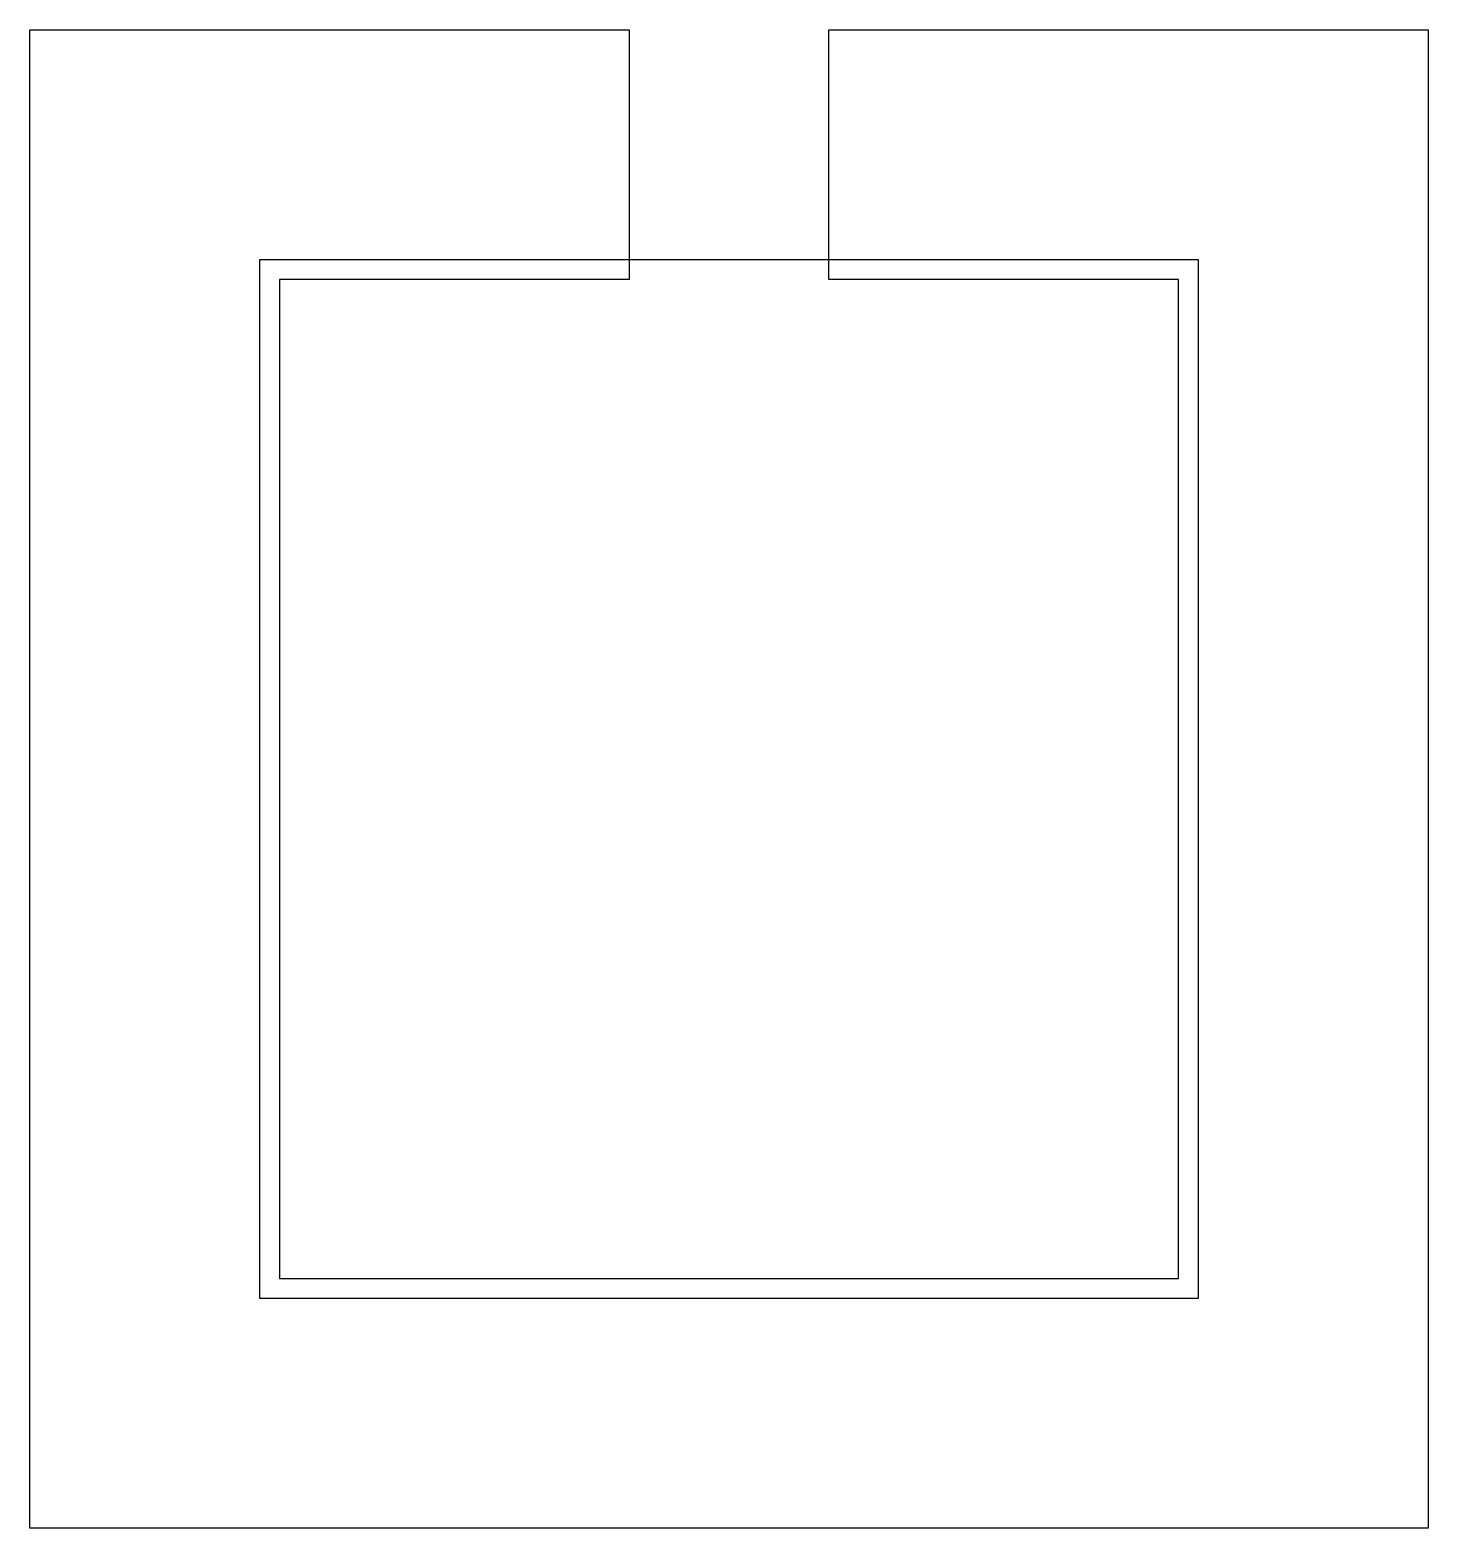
# Model space of a CAD drawing. Header units: millimetres. Extents: x -2.5 to 11.5, y -2.5 to 12.5.
import ezdxf

# ---------------------------------------------------------------- set-up
doc = ezdxf.new("R2010")
doc.units = ezdxf.units.MM
doc.layers.get('0').update_dxf_attribs({"linetype": 'CONTINUOUS'})

msp = doc.modelspace()

# ---------------------------------------------------------------- linework, layer by layer
for points in [[(11.5, 12.5), (11.5, -2.5), (-2.5, -2.5), (-2.5, 12.5), (3.5, 12.5), (3.5, 10), (0, 10), (0, 0), (9, 0), (9, 10), (5.5, 10), (5.5, 12.5)], [(-0.2, -0.2), (9.2, -0.2), (9.2, 10.2), (-0.2, 10.2)]]:
    msp.add_lwpolyline(points, close=True)

doc.saveas('drawing.dxf')
